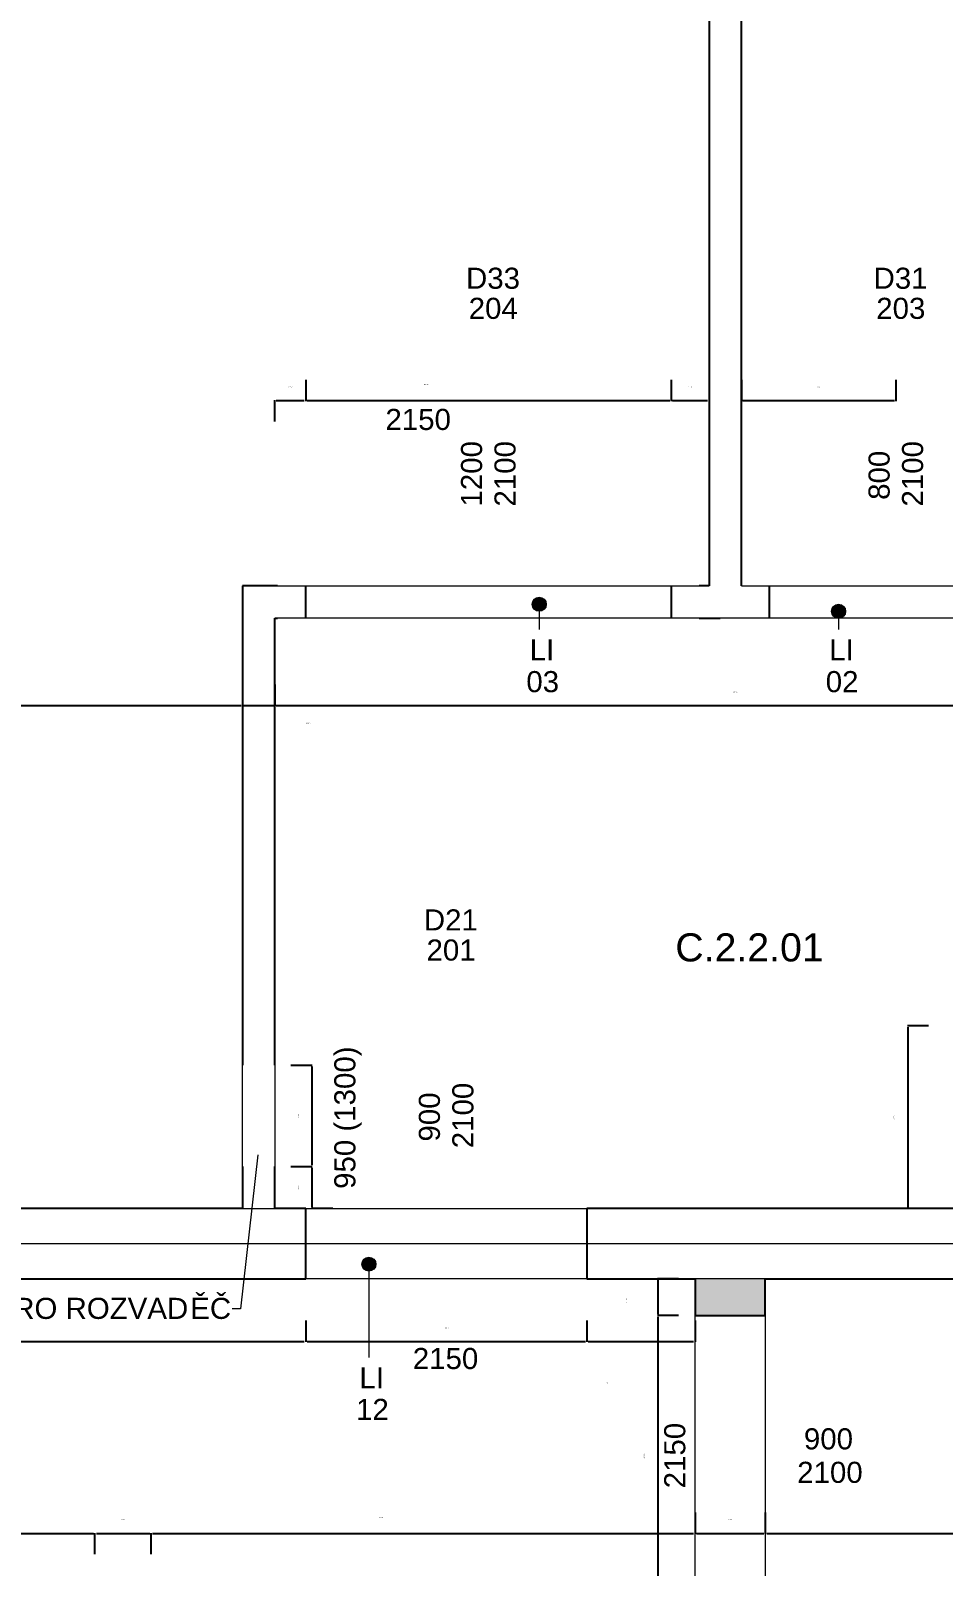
# Model space of a CAD drawing. Extents: x -47641 to 202, y -7675 to 12965.
# Drawn here: x -35063 to -31817, y -1749 to 3713 of the extents above; entities that cross this region are included whole.
import ezdxf

# ---------------------------------------------------------------- set-up
doc = ezdxf.new("R2010")
doc.units = 0
for name, color, linetype, lineweight in [('A-____-____-DIMS', 9, 'CONTINUOUS', 5), ('A-____-____-IDEN', 9, 'CONTINUOUS', 9), ('A-AREA-____-IDEN', 9, 'CONTINUOUS', 9), ('A-AREA-BNDY-OTLN', 9, 'CONTINUOUS', 5), ('A-DOOR-____-IDEN', 9, 'CONTINUOUS', 9), ('A-GENM-____-IDEN', 9, 'CONTINUOUS', 9), ('A-WALL-____-MCUT', 9, 'CONTINUOUS', 25), ('A-WALL-____-PATT', 9, 'CONTINUOUS', 25), ('I-WALL-____-MCUT', 9, 'CONTINUOUS', 25), ('S-GRID-____-OTLN', 9, 'CONTINUOUS', 5)]:
    doc.layers.add(name, color=color, linetype=linetype, lineweight=lineweight)
doc.styles.add('Arial_1', font='Arial_1')
doc.styles.add('Arial_2', font='Arial_2')
doc.styles.add('Arial_B', font='Arial_B')
doc.dimstyles.get("Standard").update_dxf_attribs({"dimtxt": 2.5, "dimasz": 2.5, "dimexe": 1.25, "dimexo": 0.625, "dimtad": 0, "dimtoh": 1, "dimdec": 4, "dimzin": 1, "dimdsep": 46, "dimtxsty": 'Standard', "dimcen": 0.09, "dimadec": 0, "dimazin": 0, "dimtfac": 1, "dimtdec": 4, "dimtofl": 0, "dimtmove": 0, "dimatfit": 3, "dimfxl": 1, "dimtolj": 1, "dimtzin": 0, "dimarcsym": 0})

# ---------------------------------------------------------------- blocks, each defined once
blk = doc.blocks.new('*D48')
at = {"layer": 'A-____-____-DIMS', "color": 0, "linetype": 'ByBlock', "lineweight": -2}
for p, q in [((-34194.9, 1387.3), (-34194.9, 1311.7)), ((-34189.9, 1312.9), (-30924.9, 1312.9)), ((-30919.9, 1238.5), (-30919.9, 1314.2))]:
    blk.add_line(p, q, dxfattribs=at)
for points in [[(-34194.9, 1312.9), (-34192.4, 1313.3), (-34192.4, 1312.5)], [(-30919.9, 1312.9), (-30922.4, 1312.5), (-30922.4, 1313.3)]]:
    blk.add_solid(points, dxfattribs=at)
at = {"layer": 'A-____-____-DIMS', "color": 0, "linetype": 'CONTINUOUS', "lineweight": -2, "insert": (-32557.4, 1361.2), "char_height": 2.5, "width": 15.556, "attachment_point": 5}
blk.add_mtext('3275.0000', dxfattribs=at)
blk = doc.blocks.new('*D49')
at = {"layer": 'A-____-____-DIMS', "color": 0, "linetype": 'ByBlock', "lineweight": -2}
for p, q in [((-34309.9, 1387.3), (-34309.9, 1311.7)), ((-34194.9, 1387.3), (-34194.9, 1311.7)), ((-34304.9, 1312.9), (-34199.9, 1312.9))]:
    blk.add_line(p, q, dxfattribs=at)
for points in [[(-34309.9, 1312.9), (-34307.4, 1313.3), (-34307.4, 1312.5)], [(-34194.9, 1312.9), (-34197.4, 1312.5), (-34197.4, 1313.3)]]:
    blk.add_solid(points, dxfattribs=at)
at = {"layer": 'A-____-____-DIMS', "color": 0, "linetype": 'CONTINUOUS', "lineweight": -2, "insert": (-34076.1, 1250), "char_height": 2.5, "width": 12.5, "attachment_point": 5}
blk.add_mtext('115.0000', dxfattribs=at)
blk = doc.blocks.new('*D58')
at = {"layer": 'A-____-____-DIMS', "color": 0, "linetype": 'ByBlock', "lineweight": -2}
for p, q in [((-32784.9, 2471.5), (-32784.9, 2395.9)), ((-32649.9, 2471.5), (-32649.9, 2395.9)), ((-32779.9, 2397.1), (-32654.9, 2397.1))]:
    blk.add_line(p, q, dxfattribs=at)
for points in [[(-32784.9, 2397.1), (-32782.4, 2397.6), (-32782.4, 2396.7)], [(-32649.9, 2397.1), (-32652.4, 2396.7), (-32652.4, 2397.6)]]:
    blk.add_solid(points, dxfattribs=at)
at = {"layer": 'A-____-____-DIMS', "color": 0, "linetype": 'CONTINUOUS', "lineweight": -2, "insert": (-32717.4, 2445.5), "char_height": 2.5, "width": 13.056, "attachment_point": 5}
blk.add_mtext('135.0000', dxfattribs=at)
blk = doc.blocks.new('*D60')
at = {"layer": 'A-____-____-DIMS', "color": 0, "linetype": 'ByBlock', "lineweight": -2}
for p, q in [((-34084.9, 2471.5), (-34084.9, 2395.9)), ((-32784.9, 2471.5), (-32784.9, 2395.9)), ((-34079.9, 2397.1), (-32789.9, 2397.1))]:
    blk.add_line(p, q, dxfattribs=at)
for points in [[(-34084.9, 2397.1), (-34082.4, 2397.6), (-34082.4, 2396.7)], [(-32784.9, 2397.1), (-32787.4, 2396.7), (-32787.4, 2397.6)]]:
    blk.add_solid(points, dxfattribs=at)
at = {"layer": 'A-____-____-DIMS', "color": 0, "linetype": 'CONTINUOUS', "lineweight": -2, "insert": (-33655.8, 2454.5), "char_height": 2.5, "width": 15, "attachment_point": 5}
blk.add_mtext('1300.0000', dxfattribs=at)
blk = doc.blocks.new('*D62')
at = {"layer": 'A-____-____-DIMS', "color": 0, "linetype": 'ByBlock', "lineweight": -2}
for p, q in [((-34084.9, 2471.5), (-34084.9, 2395.9)), ((-34194.9, 2322.8), (-34194.9, 2398.4)), ((-34189.9, 2397.1), (-34089.9, 2397.1))]:
    blk.add_line(p, q, dxfattribs=at)
for points in [[(-34194.9, 2397.1), (-34192.4, 2397.6), (-34192.4, 2396.7)], [(-34084.9, 2397.1), (-34087.4, 2396.7), (-34087.4, 2397.6)]]:
    blk.add_solid(points, dxfattribs=at)
at = {"layer": 'A-____-____-DIMS', "color": 0, "linetype": 'CONTINUOUS', "lineweight": -2, "insert": (-34139.9, 2445.4), "char_height": 2.5, "width": 12.5, "attachment_point": 5}
blk.add_mtext('110.0000', dxfattribs=at)
blk = doc.blocks.new('*D96')
at = {"layer": 'A-____-____-DIMS', "color": 0, "linetype": 'ByBlock', "lineweight": -2}
for p, q in [((-33084.9, -875.2), (-33084.9, -950.9)), ((-32699.9, -875.2), (-32699.9, -950.9)), ((-33079.9, -949.6), (-32704.9, -949.6))]:
    blk.add_line(p, q, dxfattribs=at)
for points in [[(-33084.9, -949.6), (-33082.4, -949.2), (-33082.4, -950)], [(-32699.9, -949.6), (-32702.4, -950), (-32702.4, -949.2)]]:
    blk.add_solid(points, dxfattribs=at)
at = {"layer": 'A-____-____-DIMS', "color": 0, "linetype": 'CONTINUOUS', "lineweight": -2, "insert": (-33016.8, -1097), "char_height": 2.5, "width": 13.611, "attachment_point": 5}
blk.add_mtext('385.0000', dxfattribs=at)
blk = doc.blocks.new('*D99')
at = {"layer": 'A-____-____-DIMS', "color": 0, "linetype": 'ByBlock', "lineweight": -2}
for p, q in [((-39124.9, -875.2), (-39124.9, -950.9)), ((-34084.9, -875.2), (-34084.9, -950.9)), ((-39119.9, -949.6), (-34089.9, -949.6))]:
    blk.add_line(p, q, dxfattribs=at)
for points in [[(-39124.9, -949.6), (-39122.4, -949.2), (-39122.4, -950)], [(-34084.9, -949.6), (-34087.4, -950), (-34087.4, -949.2)]]:
    blk.add_solid(points, dxfattribs=at)
at = {"layer": 'A-____-____-DIMS', "color": 0, "linetype": 'CONTINUOUS', "lineweight": -2, "insert": (-36604.9, -901.3), "char_height": 2.5, "width": 15.833, "attachment_point": 5}
blk.add_mtext('5040.0000', dxfattribs=at)
blk = doc.blocks.new('*D105')
at = {"layer": 'A-____-____-DIMS', "color": 0, "linetype": 'ByBlock', "lineweight": -2}
for p, q in [((-36709.9, 1387.3), (-36709.9, 1311.7)), ((-34309.9, 1387.3), (-34309.9, 1311.7)), ((-36704.9, 1312.9), (-34314.9, 1312.9))]:
    blk.add_line(p, q, dxfattribs=at)
for points in [[(-36709.9, 1312.9), (-36707.4, 1313.3), (-36707.4, 1312.5)], [(-34309.9, 1312.9), (-34312.4, 1312.5), (-34312.4, 1313.3)]]:
    blk.add_solid(points, dxfattribs=at)
at = {"layer": 'A-____-____-DIMS', "color": 0, "linetype": 'CONTINUOUS', "lineweight": -2, "insert": (-35509.9, 1361.2), "char_height": 2.5, "width": 15.833, "attachment_point": 5}
blk.add_mtext('2400.0000', dxfattribs=at)
blk = doc.blocks.new('*D123')
at = {"layer": 'A-____-____-DIMS', "color": 0, "linetype": 'ByBlock', "lineweight": -2}
for p, q in [((-32699.9, -1557.6), (-32699.9, -1633.2)), ((-32449.9, -1557.6), (-32449.9, -1633.2)), ((-32694.9, -1632), (-32454.9, -1632))]:
    blk.add_line(p, q, dxfattribs=at)
for points in [[(-32699.9, -1632), (-32697.4, -1631.6), (-32697.4, -1632.4)], [(-32449.9, -1632), (-32452.4, -1632.4), (-32452.4, -1631.6)]]:
    blk.add_solid(points, dxfattribs=at)
at = {"layer": 'A-____-____-DIMS', "color": 0, "linetype": 'CONTINUOUS', "lineweight": -2, "insert": (-32574.9, -1583.7), "char_height": 2.5, "width": 13.611, "attachment_point": 5}
blk.add_mtext('250.0000', dxfattribs=at)
blk = doc.blocks.new('*D145')
at = {"layer": 'A-____-____-DIMS', "color": 0, "linetype": 'ByBlock', "lineweight": -2}
for p, q in [((-32534.9, 2471.5), (-32534.9, 2395.9)), ((-31984.9, 2471.5), (-31984.9, 2395.9)), ((-32529.9, 2397.1), (-31989.9, 2397.1))]:
    blk.add_line(p, q, dxfattribs=at)
for points in [[(-32534.9, 2397.1), (-32532.4, 2397.6), (-32532.4, 2396.7)], [(-31984.9, 2397.1), (-31987.4, 2396.7), (-31987.4, 2397.6)]]:
    blk.add_solid(points, dxfattribs=at)
at = {"layer": 'A-____-____-DIMS', "color": 0, "linetype": 'CONTINUOUS', "lineweight": -2, "insert": (-32259.9, 2445.4), "char_height": 2.5, "width": 13.611, "attachment_point": 5}
blk.add_mtext('550.0000', dxfattribs=at)
blk = doc.blocks.new('*D147')
at = {"layer": 'A-____-____-DIMS', "color": 0, "linetype": 'ByBlock', "lineweight": -2}
for p, q in [((-34084.9, -875.2), (-34084.9, -950.9)), ((-33084.9, -875.2), (-33084.9, -950.9)), ((-34079.9, -949.6), (-33089.9, -949.6))]:
    blk.add_line(p, q, dxfattribs=at)
for points in [[(-34084.9, -949.6), (-34082.4, -949.2), (-34082.4, -950)], [(-33084.9, -949.6), (-33087.4, -950), (-33087.4, -949.2)]]:
    blk.add_solid(points, dxfattribs=at)
at = {"layer": 'A-____-____-DIMS', "color": 0, "linetype": 'CONTINUOUS', "lineweight": -2, "insert": (-33584.9, -901.3), "char_height": 2.5, "width": 15, "attachment_point": 5}
blk.add_mtext('1000.0000', dxfattribs=at)
blk = doc.blocks.new('*D167')
at = {"layer": 'A-____-____-DIMS', "color": 0, "linetype": 'ByBlock', "lineweight": -2}
for p, q in [((-31868.8, 173.2), (-31944.4, 173.2)), ((-31943.2, 168.2), (-31943.2, -471.8)), ((-31868.8, -476.8), (-31944.4, -476.8))]:
    blk.add_line(p, q, dxfattribs=at)
for points in [[(-31943.2, 173.2), (-31942.8, 170.7), (-31943.6, 170.7)], [(-31943.2, -476.8), (-31943.6, -474.3), (-31942.8, -474.3)]]:
    blk.add_solid(points, dxfattribs=at)
at = {"layer": 'A-____-____-DIMS', "color": 0, "linetype": 'CONTINUOUS', "lineweight": -2, "insert": (-31991.5, -151.8), "char_height": 2.5, "width": 13.611, "attachment_point": 5, "rotation": 90}
blk.add_mtext('650.0000', dxfattribs=at)
blk = doc.blocks.new('*D239')
at = {"layer": 'A-____-____-DIMS', "color": 0, "linetype": 'ByBlock', "lineweight": -2}
for p, q in [((-36634.9, -1706.4), (-36634.9, -1630.7)), ((-36629.9, -1632), (-34839.9, -1632)), ((-34834.9, -1706.4), (-34834.9, -1630.7))]:
    blk.add_line(p, q, dxfattribs=at)
for points in [[(-36634.9, -1632), (-36632.4, -1631.6), (-36632.4, -1632.4)], [(-34834.9, -1632), (-34837.4, -1632.4), (-34837.4, -1631.6)]]:
    blk.add_solid(points, dxfattribs=at)
at = {"layer": 'A-____-____-DIMS', "color": 0, "linetype": 'CONTINUOUS', "lineweight": -2, "insert": (-35734.9, -1583.7), "char_height": 2.5, "width": 15, "attachment_point": 5}
blk.add_mtext('1800.0000', dxfattribs=at)
blk = doc.blocks.new('*D240')
at = {"layer": 'A-____-____-DIMS', "color": 0, "linetype": 'ByBlock', "lineweight": -2}
for p, q in [((-34834.9, -1706.4), (-34834.9, -1630.7)), ((-34829.9, -1632), (-34639.9, -1632)), ((-34634.9, -1706.4), (-34634.9, -1630.7))]:
    blk.add_line(p, q, dxfattribs=at)
for points in [[(-34834.9, -1632), (-34832.4, -1631.6), (-34832.4, -1632.4)], [(-34634.9, -1632), (-34637.4, -1632.4), (-34637.4, -1631.6)]]:
    blk.add_solid(points, dxfattribs=at)
at = {"layer": 'A-____-____-DIMS', "color": 0, "linetype": 'CONTINUOUS', "lineweight": -2, "insert": (-34734.9, -1583.7), "char_height": 2.5, "width": 13.611, "attachment_point": 5}
blk.add_mtext('200.0000', dxfattribs=at)
blk = doc.blocks.new('*D241')
at = {"layer": 'A-____-____-DIMS', "color": 0, "linetype": 'ByBlock', "lineweight": -2}
for p, q in [((-32699.9, -1557.6), (-32699.9, -1633.2)), ((-34634.9, -1706.4), (-34634.9, -1630.7)), ((-34629.9, -1632), (-32704.9, -1632))]:
    blk.add_line(p, q, dxfattribs=at)
for points in [[(-34634.9, -1632), (-34632.4, -1631.6), (-34632.4, -1632.4)], [(-32699.9, -1632), (-32702.4, -1632.4), (-32702.4, -1631.6)]]:
    blk.add_solid(points, dxfattribs=at)
at = {"layer": 'A-____-____-DIMS', "color": 0, "linetype": 'CONTINUOUS', "lineweight": -2, "insert": (-33818.4, -1574.6), "char_height": 2.5, "width": 15, "attachment_point": 5}
blk.add_mtext('1935.0000', dxfattribs=at)
blk = doc.blocks.new('*D242')
at = {"layer": 'A-____-____-DIMS', "color": 0, "linetype": 'ByBlock', "lineweight": -2}
for p, q in [((-32449.9, -1557.6), (-32449.9, -1633.2)), ((-32444.9, -1632), (-29504.9, -1632)), ((-29499.9, -1706.4), (-29499.9, -1630.7))]:
    blk.add_line(p, q, dxfattribs=at)
for points in [[(-32449.9, -1632), (-32447.4, -1631.6), (-32447.4, -1632.4)], [(-29499.9, -1632), (-29502.4, -1632.4), (-29502.4, -1631.6)]]:
    blk.add_solid(points, dxfattribs=at)
at = {"layer": 'A-____-____-DIMS', "color": 0, "linetype": 'CONTINUOUS', "lineweight": -2, "insert": (-30974.9, -1583.7), "char_height": 2.5, "width": 15.833, "attachment_point": 5}
blk.add_mtext('2949.9708', dxfattribs=at)
blk = doc.blocks.new('*D252')
at = {"layer": 'A-____-____-DIMS', "color": 0, "linetype": 'ByBlock', "lineweight": -2}
for p, q in [((-32758.2, -726.8), (-32833.8, -726.8)), ((-32832.5, -731.8), (-32832.5, -851.8)), ((-32758.2, -856.8), (-32833.8, -856.8))]:
    blk.add_line(p, q, dxfattribs=at)
for points in [[(-32832.5, -726.8), (-32832.1, -729.3), (-32833, -729.3)], [(-32832.5, -856.8), (-32833, -854.3), (-32832.1, -854.3)]]:
    blk.add_solid(points, dxfattribs=at)
at = {"layer": 'A-____-____-DIMS', "color": 0, "linetype": 'CONTINUOUS', "lineweight": -2, "insert": (-32944.3, -804.4), "char_height": 2.5, "width": 13.056, "attachment_point": 5, "rotation": 90}
blk.add_mtext('130.0000', dxfattribs=at)
blk = doc.blocks.new('*D253')
at = {"layer": 'A-____-____-DIMS', "color": 0, "linetype": 'ByBlock', "lineweight": -2}
for p, q in [((-32758.2, -856.8), (-32833.8, -856.8)), ((-32832.5, -861.8), (-32832.5, -1851.8)), ((-32758.2, -1856.8), (-32833.8, -1856.8))]:
    blk.add_line(p, q, dxfattribs=at)
for points in [[(-32832.5, -856.8), (-32832.1, -859.3), (-32833, -859.3)], [(-32832.5, -1856.8), (-32833, -1854.3), (-32832.1, -1854.3)]]:
    blk.add_solid(points, dxfattribs=at)
at = {"layer": 'A-____-____-DIMS', "color": 0, "linetype": 'CONTINUOUS', "lineweight": -2, "insert": (-32880.8, -1356.8), "char_height": 2.5, "width": 15, "attachment_point": 5, "rotation": 90}
blk.add_mtext('1000.0000', dxfattribs=at)
blk = doc.blocks.new('*D261')
at = {"layer": 'A-____-____-DIMS', "color": 0, "linetype": 'ByBlock', "lineweight": -2}
for p, q in [((-34137.7, 33.3), (-34062.1, 33.3)), ((-34063.3, 28.3), (-34063.3, -321.7)), ((-34137.7, -326.7), (-34062.1, -326.7))]:
    blk.add_line(p, q, dxfattribs=at)
for points in [[(-34063.3, 33.3), (-34062.9, 30.8), (-34063.8, 30.8)], [(-34063.3, -326.7), (-34063.8, -324.2), (-34062.9, -324.2)]]:
    blk.add_solid(points, dxfattribs=at)
at = {"layer": 'A-____-____-DIMS', "color": 0, "linetype": 'CONTINUOUS', "lineweight": -2, "insert": (-34111.7, -146.7), "char_height": 2.5, "width": 13.611, "attachment_point": 5, "rotation": 90}
blk.add_mtext('360.0000', dxfattribs=at)
blk = doc.blocks.new('*D262')
at = {"layer": 'A-____-____-DIMS', "color": 0, "linetype": 'ByBlock', "lineweight": -2}
for p, q in [((-34137.7, -326.7), (-34062.1, -326.7)), ((-34063.3, -331.7), (-34063.3, -471.8)), ((-33989, -476.8), (-34064.6, -476.8))]:
    blk.add_line(p, q, dxfattribs=at)
for points in [[(-34063.3, -326.7), (-34062.9, -329.2), (-34063.8, -329.2)], [(-34063.3, -476.8), (-34063.8, -474.3), (-34062.9, -474.3)]]:
    blk.add_solid(points, dxfattribs=at)
at = {"layer": 'A-____-____-DIMS', "color": 0, "linetype": 'CONTINUOUS', "lineweight": -2, "insert": (-34111.6, -401.8), "char_height": 2.5, "width": 12.778, "attachment_point": 5, "rotation": 90}
blk.add_mtext('150.0461', dxfattribs=at)

msp = doc.modelspace()

# ---------------------------------------------------------------- hatches: boundary and pattern name
at = {"layer": 'A-GENM-____-IDEN'}
h = msp.add_hatch(color=256, dxfattribs=at)
edge = h.paths.add_edge_path(flags=0)
edge.add_arc((-33254.22867, 1672.79813), 25, 0, 360)
h = msp.add_hatch(color=256, dxfattribs=at)
edge = h.paths.add_edge_path(flags=0)
edge.add_arc((-32188.99184, 1647.74834), 25, 0, 360)
h = msp.add_hatch(color=256, dxfattribs=at)
edge = h.paths.add_edge_path(flags=0)
edge.add_arc((-33860.08725, -674.36403), 25, 0, 360)
at = {"layer": 'A-WALL-____-PATT', "lineweight": 5}
h = msp.add_hatch(dxfattribs=at)
h.set_pattern_fill('FP_3', color=256, style=0)
h.set_pattern_definition([])
h.paths.add_polyline_path([(-34309.90222, -476.79436), (-34194.90222, -476.79436), (-34194.90222, -326.74831), (-34309.90222, -326.74831)], flags=0)
h.paths.add_polyline_path([(-34194.90222, 33.25169), (-34194.90222, 1738.20564), (-34309.90222, 1738.20564), (-34309.90222, 33.25169)], flags=0)
h = msp.add_hatch(dxfattribs=at)
h.set_pattern_fill('FP_3', color=256, style=0)
h.set_pattern_definition([])
h.paths.add_polyline_path([(-30919.90222, 1623.20564), (-30919.90222, 1738.20564), (-31534.90222, 1738.20564), (-31534.90222, 1623.20564)], flags=0)
h.paths.add_polyline_path([(-32434.90222, 1623.20564), (-32434.90222, 1738.20564), (-32784.90222, 1738.20564), (-32784.90222, 1623.20564)], flags=0)
h.paths.add_polyline_path([(-34084.90222, 1623.20564), (-34084.90222, 1738.20564), (-34194.90222, 1738.20564), (-34194.90222, 1623.20564)], flags=0)
h = msp.add_hatch(dxfattribs=at)
h.set_pattern_fill('FP_2', color=256, style=0)
h.set_pattern_definition([])
h.paths.add_polyline_path([(-28609.90222, -726.79436), (-28609.90222, -476.79436), (-33084.90222, -476.79436), (-33084.90222, -726.79436), (-28830.62689, -726.79436)], flags=0)
h.paths.add_polyline_path([(-34084.90222, -726.79436), (-34084.90222, -476.79436), (-39124.90222, -476.79436), (-39124.90222, -726.79436), (-35617.26354, -726.79436)], flags=0)
h.paths.add_polyline_path([(-40224.90222, -726.79436), (-40124.90222, -726.79436), (-40124.90222, -476.79436), (-40224.90222, -476.79436)], flags=0)
at = {"layer": 'A-WALL-____-PATT', "lineweight": 9}
h = msp.add_hatch(color=256, dxfattribs=at)
h.paths.add_polyline_path([(-32699.90222, -5301.79436), (-32449.90222, -5301.79436), (-32449.90222, -1856.79436), (-32699.90222, -1856.79436), (-32699.90222, -3261.79436)], flags=0)
h.paths.add_polyline_path([(-32699.90222, -856.79436), (-32449.90222, -856.79436), (-32449.90222, -726.79436), (-32699.90222, -726.79436)], flags=0)

# ---------------------------------------------------------------- linework, layer by layer
at = {"layer": 'A-____-____-IDEN'}
for p, q in [((-34254.80548, -285.04953), (-34317.03006, -832.66955)), ((-34317.03006, -832.66955), (-34347.18649, -832.66955))]:
    msp.add_line(p, q, dxfattribs=at)
at = {"layer": 'A-AREA-BNDY-OTLN'}
for points in [[(-36709.90222, 6610.70564), (-36709.90222, 6368.20564), (-36709.90222, 6146.61036), (-36709.90222, 1680.70564), (-36709.90222, 280.70564), (-36709.90222, 238.20564), (-36244.90222, 238.20564), (-36244.90222, -476.79436), (-34309.90222, -476.79436), (-34309.90222, 1738.20564), (-32649.90222, 1738.20564), (-32649.90222, 6148.20564), (-33059.90222, 6148.20564), (-33059.90222, 6368.20564), (-34304.90222, 6368.20564), (-34304.90222, 7768.20564), (-36459.90222, 7768.20564), (-36459.90222, 7548.20564), (-36709.90222, 7548.20564)], [(-28859.90222, 2438.20564), (-28859.90222, 6148.20564), (-29784.90222, 6148.20564), (-29809.90222, 6148.20564), (-29809.90222, 6443.20564), (-29922.67182, 6443.20564), (-32299.90222, 6443.20564), (-32309.90222, 6443.20564), (-32309.90222, 6148.20564), (-32534.90222, 6148.20564), (-32534.90222, 1738.20564), (-30919.90222, 1738.20564), (-30919.90222, 2438.20564), (-28909.90222, 2438.20564)], [(-31707.40222, -726.79436), (-32449.90222, -726.79436), (-32449.90222, -2284.29436), (-32449.90222, -2456.79436), (-29499.93142, -2456.79436), (-29499.93142, -2359.29436), (-29499.93142, -1806.79436), (-29384.93142, -1806.79436), (-29384.93142, -2301.79436), (-28292.40222, -2301.79436), (-26534.90222, -2301.79436), (-26534.90222, -2251.79436), (-26534.90222, -166.79436), (-26909.90222, -166.79436), (-26909.90222, 23.20564), (-26909.90222, 1648.20564), (-28609.90222, 1648.20564), (-28609.90222, 180.70564), (-28609.90222, -726.79436), (-29257.40222, -726.79436), (-29817.40222, -726.79436), (-30862.40222, -726.79436)], [(-34194.90222, -476.79436), (-32574.90222, -476.79436), (-31764.90222, -476.79436), (-31764.90222, 173.20564), (-31649.90222, 173.20564), (-31649.90222, -476.79436), (-30919.90222, -476.79436), (-30919.90222, -401.79436), (-30919.90222, 1623.20564), (-32592.40222, 1623.20564), (-34194.90222, 1623.20564)], [(-40224.90222, -726.79436), (-40224.90222, -2226.79436), (-36634.90222, -2226.79436), (-36634.90222, -2701.79436), (-36734.90222, -2701.79436), (-36734.90222, -5301.79436), (-32699.90222, -5301.79436), (-32699.90222, -5261.79436), (-34834.90222, -5261.79436), (-34834.90222, -3301.79436), (-34834.90222, -2226.79436), (-33977.40222, -2226.79436), (-32699.90222, -2226.79436), (-32699.90222, -726.79436), (-34252.40222, -726.79436), (-36302.40222, -726.79436), (-36834.90222, -726.79436), (-37367.40222, -726.79436), (-37917.40222, -726.79436), (-38777.40222, -726.79436)]]:
    msp.add_lwpolyline(points, close=True, dxfattribs=at)
at = {"layer": 'A-GENM-____-IDEN'}
for p, q in [((-33254.22867, 1672.79813), (-33254.22867, 1582.81005)), ((-32188.99184, 1647.74834), (-32188.99184, 1582.81005)), ((-33860.08725, -674.36403), (-33860.08725, -1005.85391))]:
    msp.add_line(p, q, dxfattribs=at)
for centre in [(-33254.22867, 1672.79813), (-32188.99184, 1647.74834), (-33860.08725, -674.36403)]:
    msp.add_circle(centre, 25, dxfattribs=at)
at = {"layer": 'A-WALL-____-MCUT', "lineweight": 9}
for p, q in [((-34309.90222, -476.79436), (-34194.90222, -476.79436)), ((-32449.90222, -726.79436), (-32699.90222, -726.79436))]:
    msp.add_line(p, q, dxfattribs=at)
at = {"layer": 'I-WALL-____-MCUT'}
for p, q in [((-32649.90222, 6148.20564), (-32649.90222, 1738.20564)), ((-32534.90222, 1738.20564), (-32534.90222, 6148.20564)), ((-34309.90222, 1738.20564), (-34309.90222, 33.25169)), ((-34184.95183, 1738.20564), (-34309.90222, 1738.20564)), ((-34084.90222, 1623.20564), (-34084.90222, 1738.20564)), ((-32784.90222, 1738.20564), (-32784.90222, 1623.20564)), ((-32649.90222, 1738.20564), (-32684.85262, 1738.20564)), ((-32434.90222, 1623.20564), (-32434.90222, 1738.20564)), ((-34194.90222, 1623.20564), (-34184.95183, 1623.20564)), ((-34194.90222, 33.3013), (-34194.90222, 1623.20564)), ((-32684.85262, 1623.20564), (-32609.95183, 1623.20564)), ((-34309.90222, -326.74831), (-34309.90222, -476.79436)), ((-34194.90222, -476.79436), (-34194.90222, -326.74831)), ((-34309.90222, -476.79436), (-36244.90222, -476.79436)), ((-34084.90222, -476.79436), (-34194.90222, -476.79436)), ((-34084.90222, -726.79436), (-34084.90222, -476.79436)), ((-33084.90222, -476.79436), (-33084.90222, -726.79436)), ((-32374.97297, -476.79436), (-33084.85262, -476.79436)), ((-31764.90222, -476.79436), (-32374.85269, -476.79436)), ((-39124.90222, -726.79436), (-34084.95183, -726.79436)), ((-33084.85262, -726.79436), (-32699.90222, -726.79436)), ((-32699.90222, -726.79436), (-32699.90222, -856.79436)), ((-32449.90222, -856.79436), (-32449.90222, -726.79436)), ((-32449.90222, -726.79436), (-28609.90222, -726.79436)), ((-32699.90222, -856.79436), (-32449.90222, -856.79436))]:
    msp.add_line(p, q, dxfattribs=at)
at = {"layer": 'S-GRID-____-OTLN', "linetype": 'CONTINUOUS', "lineweight": 9}
msp.add_line((-22634.82695, -601.79436), (-46120.05674, -601.79436), dxfattribs=at)

# ---------------------------------------------------------------- texts
at = {"layer": 'A-____-____-IDEN', "lineweight": 5, "char_height": 75, "attachment_point": 1, "style": 'Arial_1'}
for s, insert, width in [('OTVOR PRO ROZVAD', (-35597.18649, -794.08101), 1045.8333333), ('ĚČ', (-34495.85837, -794.08101), 775)]:
    msp.add_mtext(s, dxfattribs=dict(at, insert=insert, width=width))
at = {"layer": 'A-AREA-____-IDEN', "lineweight": 5, "insert": (-32770.03048, 502.4132), "char_height": 100, "width": 433.3333333, "attachment_point": 1, "style": 'Arial_B'}
msp.add_mtext('C.2.2.01', dxfattribs=at)
at = {"layer": 'A-DOOR-____-IDEN', "lineweight": 5, "char_height": 75, "attachment_point": 1}
for s, insert, width, style in [('D33', (-33514.66815, 2870.08852), 158.3333333, 'Arial_2'), ('D31', (-32064.66815, 2870.08852), 141.6666667, 'Arial_2'), ('204', (-33505.13847, 2763.04006), 158.3333333, 'Arial_2'), ('203', (-32055.13847, 2763.04006), 150, 'Arial_2'), ('2150', (-33801.40222, 2367.85544), 191.6666667, 'Arial_1'), ('D21', (-33664.66815, 587.58852), 141.6666667, 'Arial_2'), ('201', (-33655.13847, 480.54006), 133.3333333, 'Arial_2'), ('2150', (-33704.02419, -972.3918), 191.6666667, 'Arial_1'), ('900', (-32312.52833, -1258.22195), 150, 'Arial_2'), ('2100', (-32336.34083, -1377.28445), 191.6666667, 'Arial_2')]:
    msp.add_mtext(s, dxfattribs=dict(at, insert=insert, width=width, style=style))
at = {"layer": 'A-DOOR-____-IDEN', "lineweight": 5, "char_height": 75, "attachment_point": 1, "rotation": 90}
for s, insert, width, style in [('1200', (-33532.50689, 2020.46982), 191.6666667, 'Arial_2'), ('2100', (-33413.44439, 2020.46982), 191.6666667, 'Arial_2'), ('2100', (-31963.44439, 2020.46982), 191.6666667, 'Arial_2'), ('800', (-32082.50689, 2044.28232), 150, 'Arial_2'), ('2100', (-33563.44439, -262.03018), 191.6666667, 'Arial_2'), ('900', (-33682.50689, -238.21768), 150, 'Arial_2'), ('2150', (-32809.5134, -1471.79436), 191.6666667, 'Arial_1')]:
    msp.add_mtext(s, dxfattribs=dict(at, insert=insert, width=width, style=style))
at = {"layer": 'A-GENM-____-IDEN', "lineweight": 5, "char_height": 75, "attachment_point": 1, "style": 'Arial_2'}
for s, insert, width in [('LI', (-33288.04042, 1547.91285), 58.3333333), ('LI', (-32222.8036, 1547.91285), 58.3333333), ('03', (-33300.04042, 1435.19128), 91.6666667), ('02', (-32234.8036, 1435.19128), 91.6666667), ('LI', (-33893.89901, -1040.75111), 58.3333333), ('12', (-33905.89901, -1153.47268), 75)]:
    msp.add_mtext(s, dxfattribs=dict(at, insert=insert, width=width))
at = {"layer": 'A-GENM-____-IDEN', "lineweight": 5, "insert": (-33983.25373, -406.67823), "char_height": 75, "width": 489.5833167, "attachment_point": 1, "rotation": 90, "style": 'Arial_1'}
msp.add_mtext('950 (1300)', dxfattribs=at)

# ---------------------------------------------------------------- dimensions: what is measured, and where the dimension line sits
at = {"layer": 'A-____-____-DIMS', "lineweight": 9}
for base, p1, p2, picture, middle in [((-34084.90222, 2397.13747), (-34194.90222, 2322.13747), (-34084.90222, 2472.13747), '*D62', (-34139.90222, 2445.43045)), ((-32784.90222, 2397.13747), (-34084.90222, 2472.13747), (-32784.90222, 2472.13747), '*D60', (-33655.80592, 2454.5047)), ((-32649.90222, 2397.13747), (-32784.90222, 2472.13747), (-32649.90222, 2472.13747), '*D58', (-32717.40222, 2445.45603)), ((-31984.90222, 2397.13747), (-32534.90222, 2472.13747), (-31984.90222, 2472.13747), '*D145', (-32259.90222, 2445.43045)), ((-34309.90222, 1312.92185), (-36709.90222, 1387.92185), (-34309.90222, 1387.92185), '*D105', (-35509.90222, 1361.21482)), ((-34194.90222, 1312.92185), (-34309.90222, 1387.92185), (-34194.90222, 1387.92185), '*D49', (-34076.05581, 1249.97765)), ((-30919.90222, 1312.92185), (-34194.90222, 1387.92185), (-30919.90222, 1237.92185), '*D48', (-32557.40222, 1361.2404)), ((-34084.90222, -949.60032), (-39124.90222, -874.60032), (-34084.90222, -874.60032), '*D99', (-36604.90222, -901.30735)), ((-33084.90222, -949.60032), (-34084.90222, -874.60032), (-33084.90222, -874.60032), '*D147', (-33584.90222, -901.30735)), ((-32699.90222, -949.60032), (-33084.90222, -874.60032), (-32699.90222, -874.60032), '*D96', (-33016.75311, -1097.03523)), ((-34834.90222, -1631.99122), (-36634.90222, -1706.99122), (-34834.90222, -1706.99122), '*D239', (-35734.90222, -1583.69825)), ((-34634.90222, -1631.99122), (-34834.90222, -1706.99122), (-34634.90222, -1706.99122), '*D240', (-34734.90222, -1583.69825)), ((-32699.90222, -1631.99122), (-34634.90222, -1706.99122), (-32699.90222, -1556.99122), '*D241', (-33818.42209, -1574.624)), ((-32449.90222, -1631.99122), (-32699.90222, -1556.99122), (-32449.90222, -1556.99122), '*D123', (-32574.90222, -1583.69825)), ((-29499.93142, -1631.99122), (-32449.90222, -1556.99122), (-29499.93142, -1706.99122), '*D242', (-30974.91682, -1583.69825))]:
    dim = msp.add_linear_dim(base=base, p1=p1, p2=p2, dimstyle='Standard', dxfattribs=at)
    dim.commit()
    dim.dimension.update_dxf_attribs({"geometry": picture, "text_midpoint": middle})
for base, p1, p2, picture, middle in [((-31943.19618, -476.79436), (-31868.19618, 173.20564), (-31868.19618, -476.79436), '*D167', (-31991.48915, -151.79436)), ((-34063.34098, -326.74831), (-34138.34098, 33.25169), (-34138.34098, -326.74831), '*D261', (-34111.65953, -146.74831)), ((-34063.340979, -476.794364), (-34138.340979, -326.748309), (-33988.340979, -476.794364), '*D262', (-34111.633954, -401.771336)), ((-32832.54464, -856.79436), (-32757.54464, -726.79436), (-32757.54464, -856.79436), '*D252', (-32944.2591, -804.35281)), ((-32832.54464, -1856.79436), (-32757.54464, -856.79436), (-32757.54464, -1856.79436), '*D253', (-32880.83761, -1356.79436))]:
    dim = msp.add_linear_dim(base=base, p1=p1, p2=p2, angle=90, dimstyle='Standard', dxfattribs=at)
    dim.commit()
    dim.dimension.update_dxf_attribs({"geometry": picture, "text_midpoint": middle})

doc.saveas('drawing.dxf')
